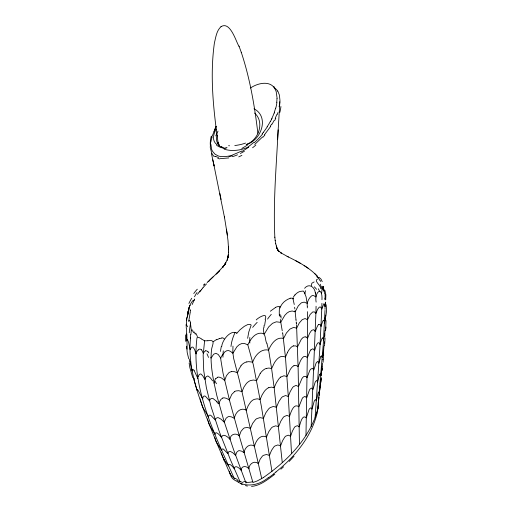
<?xml version="1.0" encoding="UTF-8"?>
<svg xmlns="http://www.w3.org/2000/svg" width="512" height="512" viewBox="0 0 512 512"><rect width="100%" height="100%" fill="white"/><g stroke="black" fill="none" stroke-linecap="round" stroke-linejoin="round"><path stroke-width="0.77" d="M263.565 477.421C285.248 462.259 305.402 442.624 315.11 417.51L319.936 347.027L321.773 309.12L323.859 303.699L324.544 304.16L325.037 306.509L325.043 305.491M325.043 306.24L325.037 307.142M318.035 277.478L320.16 280.8M325.037 307.75L325.018 309.414M325.517 315.13L325.421 320.448M320.262 383.974L320.256 382.842M228.486 246.298L228.557 252.429L228.57 252.083L227.885 257.875L228.416 254.682L227.2 260.192L228.051 257.139L227.955 257.504M325.005 310.419L323.283 344.096L318.458 401.242L317.747 408.922L315.11 417.51M325.158 298.496L325.062 294.054M305.984 435.45L307.405 352.416L307.43 311.674M321.92 303.36L321.773 309.12L320.627 307.046L319.27 307.13L317.581 309.382L315.891 313.472L311.174 426.438M316.077 306.266L315.891 313.472L314.451 311.923L312.723 311.942L310.138 314.464L307.514 319.738L305.133 318.547L302.246 319.629L299.277 323.008L296.672 328.122L298.138 368.429L299.45 444.512M325.459 302.47L325.466 302.093L325.402 302.765M325.408 304.371L325.44 302.342M325.088 337.939L324.55 345.722M186.234 325.786L186.867 317.83L188.602 312.557M263.968 327.571L264.115 325.331M196.826 338.842C196.538 335.814 200.282 338.042 201.434 338.944M323.219 355.328L323.36 350.368A4.288 0.602 -83.7 0 0 323.334 350.176M323.699 354.822L323.078 362.336M196.794 339.469C191.155 388.87 215.162 435.078 234.413 478.912M325.011 330.394L324.646 336.672L324.704 336.301L324.723 334.707L323.552 340.269L323.104 338.048L322.368 338.016M280.115 307.974C281.267 303.507 285.747 299.776 290.163 298.336M320.186 385.978L320.109 387.194L320.422 385.414L319.194 393.242L318.906 391.846L318.304 392.614M277.568 139.725L279.962 100.346L279.386 95.034L277.792 91.091M278.157 129.869C276.422 165.683 273.082 201.562 274.854 237.427M319.654 374.515L320.416 373.811L320.768 375.507L322.048 368.48L322.003 369.222L321.792 370.72L321.882 366.227M325.478 320.352L325.523 318.138L324.582 323.098L324.166 320.851L323.45 320.326M186.81 333.978L187.136 347.302M190.605 337.952C187.674 363.469 195.738 388.474 204.518 412.058M325.702 299.834L325.875 294.835L324.954 290.515M187.366 326.758L187.437 325.875M193.939 378.125L193.926 378.458M324 345.811L323.846 347.763M323.808 348.262L323.36 353.651M187.475 317.242C188.032 311.424 188.858 305.069 192.928 300.557M324.454 343.13L324.557 341.856M325.382 302.982L325.35 303.373M190.874 334.624L191.296 330.49L190.733 325.325M322.816 359.872L322.861 359.379M325.318 303.68L325.274 304.192M322.502 363.27L322.317 365.261M322.272 365.766L321.792 370.72M325.235 304.582L325.12 305.715M247.635 338.323L248.794 331.955L251.181 325.069L250.336 324.454L247.846 324.512L244.288 326.349L240.006 329.779L236.653 333.466M321.485 373.888L321.28 375.885M185.587 334.88L185.67 341.331M320.986 378.803L320.678 381.76M320.627 382.266L320.051 387.738M319.77 390.355L319.994 388.282M319.507 392.781L319.213 395.494M319.021 397.21L318.701 400.109M321.754 292.518C321.645 288.499 323.443 286.054 324.275 292.058M325.594 330.214L325.965 327.046M323.309 354.253L323.526 351.552L322.24 357.805L321.766 355.731L320.909 356.435M232.986 346.112L232.806 352.256L233.645 358.387L239.494 380.851L261.715 478.56L257.069 481.011L252.947 482.502L240.064 438.682L230.035 402.413L223.014 373.088L220.864 359.942L220.736 358.106L221.542 356.269L224.998 351.712L226.88 350.694L228.755 350.611L230.586 351.418L232.87 353.299L236.941 346.733L239.27 344.672L241.818 343.514L244.525 343.514L247.814 344.819L253.414 365.069L261.376 406.387L271.962 471.405M325.6 330.17L326.016 320.589M188.723 321.338L190.112 312.986M318.01 408.653L318.266 406.33A57.171 37.011 -12.5 0 0 318.317 405.184L318.202 402.464M320.934 382.33L321.587 377.613M325.862 316.275L326.56 310.829L326.163 304.717M210.515 142.131L210.259 147.462L211.501 152.301A26.349 15.162 -19.9 0 0 214.182 156.55M186.867 317.83L186.49 320.07M190.176 312.595L190.438 309.805L190.035 310.118M201.683 339.098L204.602 340.826L203.155 355.168L203.731 370.643L206.381 387.757L211.136 406.842L219.341 431.744L230.47 459.872L240 481.536L243.123 482.515M202.726 397.837L203.437 396.288L204.608 395.974A2.298 0.979 43.4 0 1 205.664 396.474L209.466 400.819L210.438 399.021L211.93 398.342A2.291 1.286 28.2 0 1 213.05 398.554L217.171 401.754M317.747 408.922L318.547 402.925A44.621 25.606 -16.6 0 0 318.522 401.741M318.438 277.754L318.08 277.318L318.618 277.773M245.99 483.053L233.594 449.722L223.987 421.037L216.877 395.763L214.093 383.213L214.438 381.862M221.734 346.483C222.08 340.429 230.522 329.395 236.851 333.024M265.107 319.392C268.486 311.661 258.298 317.517 256.224 319.93M317.165 412.998C311.354 437.011 294.829 456.781 275.923 471.974M208.64 416.211L209.158 415.245L210.15 415.11A2.195 0.762 41 0 1 211.046 415.552L215.219 419.936L216.058 418.291L217.581 417.619A2.176 1.094 24.1 0 1 218.4 417.734L221.05 419.174L224.39 422.336A37.043 22.246 -7.2 0 1 224.736 420.992L226.138 418.182L228.109 416.73A2.541 1.53 -5.9 0 1 229.293 416.512L231.635 416.934L234.368 418.432C235.098 412.934 240.39 406.746 246.33 410.189L248.224 405.613L250.694 401.978A6.522 3.565 -47.9 0 1 254.246 399.373L257.216 398.816L260.141 399.418L262.138 394.848L264.358 391.341A8.333 4.192 -55.8 0 1 268.826 387.635M275.789 108.166L276.486 105.146A62.714 41.658 -19.9 0 0 276.896 102.24M212.269 135.974L216.115 126.387M211.667 137.254L211.885 136.544M217.267 135.168C215.942 138.515 216.115 142.982 219.462 145.107M227.315 259.808L227.597 259.034L224.595 264.826L225.933 262.72L224.864 264.41L225.485 263.552L222.739 267.226L223.558 266.234L216.141 274.054L219.827 270.451L207.117 282.637M198.355 376.224L199.322 374.413L200.557 373.946A1.843 1.05 49.6 0 1 201.254 374.24L202.835 375.93L204.877 379.482L205.952 376.998L207.45 376.032A1.85 1.248 38 0 1 208.243 376.173L210.214 377.702L212.602 380.851M274.266 113.05L274.554 112.23M323.232 286.81L323.162 287.789M196.23 353.491L196.064 353.978L194.541 349.318L192.915 347.066L191.424 347.27L190.112 349.715L188.659 342.47L187.45 339.603L186.95 339.802L186.662 340.915L186.624 328.563M276.774 114.707L275.2 118.31M192.166 304.557L194.618 299.072L194.349 299.686M193.798 300.762L194.15 300.013M194.496 296.755L196.397 293.37M247.814 344.819C250.368 339.68 254.509 332.973 261.094 333.171C266.541 332.787 264.634 340.32 266.944 343.61M214.81 129.376L216.262 126.502M271.642 119.206L272.006 118.458M287.456 352.57L285.453 357.107L288.243 395.763L291.526 453.581M274.106 120.512L272.058 124.218M216.198 129.126C213.37 133.786 211.546 141.248 217.171 144.71M201.6 289.549L202.445 288.326M293.427 296.979L294.925 294.886M270.72 126.362L264.416 134.835M197.478 294.368L200.48 290.278M260.198 373.587L256.608 380.614L253.491 380.026L250.598 380.525A7.283 4.192 -47.2 0 0 246.394 383.507L243.994 386.957L241.997 391.648L238.784 390.694L235.949 390.957A4.237 2.669 -31 0 0 234.682 391.514M188.832 320.89C190.502 319.354 190.33 323.603 190.63 324.512M196.691 292.922L196.986 292.525M215.866 378.688L217.715 377.21M222.739 267.226L225.158 263.994M304.595 288.301C309.043 282.81 314.803 287.091 315.309 292.934M241.011 365.882L239.117 368.851L237.523 372.787L234.406 371.674L231.469 371.59M263.328 132.339L262.131 133.83M203.59 285.293L204.173 284.582M202.669 288.045L203.002 287.648M203.93 284.864L204.883 283.75M203.11 287.514L206.566 283.827M310.893 349.888L312.915 348.704L314.656 350.541L315.629 347.418A9.12 1.894 -76.2 0 1 317.837 342.938L319.085 342.682L320.083 344.678L320.506 343.002A9.491 1.286 -78.6 0 1 322.374 337.952M294.022 456.275L289.126 461.472M262.554 136.954L254.714 144.48M198.17 349.978L198.989 349.344A2.899 2.202 65.1 0 1 201.382 349.741L201.478 349.875M209.126 280.627L211.008 278.835M211.29 278.579L213.03 276.922M270.323 311.238L275.603 307.411M280.864 469.222L283.584 466.79M253.856 142.381L248.16 146.957M316.666 276.73L318.099 277.376M274.822 474.266C267.814 479.398 260.55 485.645 251.526 486.4M318.694 324.474L320.019 324.358L321.101 326.528A10.957 1.478 -79.3 0 1 323.475 320.173M280.717 377.082L284.038 375.738L286.976 376.589L290.234 369.536A8.595 3.462 -65.6 0 1 293.946 365.715M221.024 26.669C216.506 30.682 215.821 37.338 214.426 42.822C209.664 76.454 213.542 110.63 218.285 144.045M268.109 477.792C259.731 484.71 247.93 487.61 238.067 482.163M234.682 391.514L231.782 394.381L229.747 398.925A38.227 24.23 -31.8 0 0 229.421 400.058L226.605 398.374L224.186 397.818A2.784 1.824 -2 0 0 222.784 398.035M220.992 26.688C230.656 20.486 236.563 43.539 239.13 46.438M250.477 88.013C257.69 83.002 271.04 79.789 275.488 89.894A37.53 24.557 -23.4 0 1 276.224 91.834L277.114 98.413M216.723 339.814L219.622 338.445M241.702 151.04L231.648 155.373M246.803 144.307C258.637 139.808 264.941 122.048 254.56 113.043M246.163 144.544C261.133 140.781 269.792 116.845 253.971 108.755M293.946 365.722L296.051 365.408L298.093 366.509L300.531 360.646A8.787 2.995 -69.6 0 1 304.096 356.474L305.638 356.39L306.957 357.325A34.381 11.667 -69.1 0 1 307.341 357.798L309.92 351.366A8.224 2.272 -73.3 0 1 310.893 349.882M268.826 387.642L271.456 387.123L274.163 387.744L282.278 462.637M208 281.562L209.056 281.158M222.79 398.042L220.883 399.424L219.533 401.85A33.03 21.491 -4.3 0 0 218.97 403.802M205.504 350.893L205.382 350.931A3.789 3.098 63.5 0 0 204.883 351.194L203.232 353.229L201.901 350.381A3.77 2.867 68.9 0 0 201.485 349.856M242.317 484.326L241.485 484.288L240.755 483.187M266.355 368.435L268.941 368.038L271.61 368.602L274.163 387.744L276.358 382.758L279.091 378.63A8.198 3.757 -61.2 0 1 280.717 377.075M293.562 345.952L295.654 345.888L297.517 346.893L301.274 339.315L303.2 337.382L305.062 336.794A19.731 6.938 -69.8 0 1 305.958 337.018M246.746 361.99L247.859 361.76A13.152 8.006 -44 0 1 248.723 361.658L252.704 362.138C254.861 355.59 260.96 348.307 268.621 350.15L271.61 368.602L274.362 362.842A12.864 6.163 -61.6 0 1 274.982 361.856A10.458 4.96 -61.3 0 1 281.12 356.525L283.392 356.39L285.453 357.107L282.733 333.261M314.144 281.939L311.859 283.2L311.29 285.798M228.838 157.92L222.675 158.451A17.19 9.152 -17.1 0 1 220.32 158.278M221.862 337.882L222.01 337.869A2.406 2.342 73.3 0 1 224.243 338.963M204.602 340.826L207.789 340.749M207.936 340.749C216.998 339.059 211.341 346.061 211.424 350.957C210.298 361.766 212.077 372.621 214.093 383.213M317.504 279.078C313.421 280.826 320.845 285.088 320.742 288.634M225.632 147.424L227.04 147.616M245.421 485.619L247.418 486.093M240 481.536L236.941 480.301M305.958 337.011L306.829 337.587A33.248 11.686 -69.6 0 1 307.533 338.342L309.606 333.28L311.571 330.419L313.606 329.664L315.386 331.597L315.846 330.157A10.739 2.291 -76.8 0 1 318.707 324.371M287.085 256.314C298.016 261.786 309.357 267.418 317.677 276.627L314.662 273.53M288.41 257.005L280.518 252.627L281.53 253.28L278.323 250.694L279.2 251.59L277.696 249.754L278.374 250.79L276.826 248M300.742 263.494L295.686 260.678M189.197 358.97L192.122 371.059L192.512 369.67L193.363 369.683A2.541 0.762 62.4 0 1 194.067 370.349M215.43 156.589L214.829 156.186M308.333 268.358L304.134 265.555M319.194 277.44L321.082 279.213L322.214 281.658M324.838 317.984L325.024 318.221A5.126 0.819 -86.3 0 1 325.178 318.733M192.896 330.381L192.819 330.31A2.355 1.446 -84.7 0 0 191.264 330.4M208.051 351.802L208.864 352.89M320.243 280.909L320.582 281.376M194.067 370.394L197.85 378.445M323.245 286.829L324.109 291.04L322.944 286.246M193.984 331.782L195.334 334.221M220.736 358.106L218.227 354.502L215.949 353.312L213.683 354.189L211.066 358.118L210.867 357.523M278.374 250.79L276.986 248.282L277.261 248.87M208.531 417.267C206.067 411.648 202.464 408.326 201.658 403.917M201.882 397.312L198.253 390.624A2.746 0.333 60 0 0 197.664 389.85L197.139 389.466L197.101 390.285L194.502 381.715M321.965 299.757C322.637 284.992 314.17 292.326 316.134 302.093M324.371 333.914L324.416 334.016A4.864 0.672 -84.4 0 1 324.525 334.515L324.602 336.019M205.715 415.264L216.256 441.811L230.31 474.451L229.28 471.194M205.517 414.739L204.717 412.602M276.205 245.997L277.37 249.178L275.693 243.59M241.248 52.25C249.984 78.47 254.618 105.862 257.875 133.242M239.002 46.093L241.389 52.64M208.397 421.914C209.184 426.003 212.371 429.171 214.995 434.458C215.398 429.734 220.39 435.917 221.446 437.421C222.765 432.512 228.275 437.229 230.003 439.418C230.01 434.374 235.942 432.307 239.283 435.949L241.03 431.29L243.526 428.422A3.373 1.888 -33.4 0 1 244.64 427.827L247.597 427.482L250.496 428.435L252.589 423.411L255.558 419.552A5.485 2.88 -48.1 0 1 256.813 418.63L259.968 417.626L263.411 418.317L265.824 412.819L268.55 409.011A6.861 3.328 -55.8 0 1 270.221 407.597L273.274 406.49L276.454 407.213L278.848 401.606L281.402 397.824A6.918 3.066 -60.9 0 1 282.528 396.755L285.594 395.533L288.288 396.486L290.176 391.654L292.448 387.757A6.803 2.662 -65.3 0 1 293.427 386.656L296.019 385.382L298.528 386.598L301.907 378.656A6.784 2.246 -69.4 0 1 302.733 377.542C303.75 375.859 306.227 375.885 307.046 377.734L309.683 370.669A6.944 1.85 -73 0 1 310.573 369.274L312.416 368.288L313.818 369.965L315.968 363.411A7.2 1.446 -76.1 0 1 316.486 362.419L317.856 361.402L318.899 363.277L320.416 357.651A7.488 0.979 -78.5 0 1 320.909 356.454M292.819 298.067L294.253 304.506M215.008 438.234C216.051 443.078 218.477 444.794 221.69 450.643L221.894 449.139L222.957 448.941A1.658 0.486 38.4 0 1 223.571 449.261L227.872 453.651L228.55 451.917L229.837 451.386A1.658 0.717 22.4 0 1 230.56 451.514L232.966 452.896L235.622 455.392L236.666 452.307L238.47 450.79A1.792 0.973 -5.2 0 1 239.328 450.63L241.696 451.181L244.122 452.73C244.467 447.763 249.702 442.707 254.509 446.266C255.654 441.126 260.384 433.779 266.502 437.043L268.73 431.763L271.258 428.122A5.894 2.771 -55.6 0 1 272.41 427.072L275.635 425.824L278.579 426.65L280.787 421.21L283.142 417.549A5.901 2.534 -60.6 0 1 284.179 416.525L287.002 415.418L289.485 416.442C290.746 412.858 293.562 402.618 298.886 406.79L302.253 398.445A5.76 1.837 -69.3 0 1 303.008 397.44L304.934 396.403L306.701 397.811L309.344 390.208A5.914 1.51 -73 0 1 309.958 389.158L311.654 388.038L312.922 389.568L315.098 382.374A6.189 1.178 -76.1 0 1 315.571 381.421L316.685 380.448L317.626 382.074L319.2 375.725A6.502 0.787 -78.4 0 1 319.654 374.534M192.787 377.683L189.862 367.654L189.12 363.034M207.987 420.646L208.186 421.267M221.677 453.933L224.07 460.218L223.712 459.078L228.454 465.978C228.467 461.37 233.402 467.482 234.33 468.838C234.637 463.994 239.93 468.422 241.171 470.426C240.934 465.613 246.63 465.523 248.858 468.813C249.018 464.09 254.285 459.974 258.381 463.629L260.134 459.219L262.323 456.211A4.006 1.971 -47.7 0 1 263.379 455.366L266.47 454.49L269.446 455.45L271.494 450.426L273.818 446.989A5.037 2.298 -55.4 0 1 274.88 446.022L277.862 444.941L280.582 445.882L282.605 440.634L284.768 437.12A5.011 2.093 -60.4 0 1 285.722 436.154L288.32 435.162L290.592 436.256L292.454 430.97L294.368 427.488A4.89 1.798 -64.9 0 1 295.194 426.547L297.363 425.67L299.2 426.886C300.179 424.224 302.086 413.613 306.33 417.843L308.947 409.741A5.024 1.229 -73.1 0 1 309.498 408.768L310.861 407.795L312 409.165L314.163 401.35A5.299 0.947 -76.2 0 1 314.586 400.435L315.571 399.539L316.301 400.89L318.003 393.466A5.574 0.608 -78.7 0 1 318.304 392.595M214.682 437.171L214.835 437.69M201.446 403.232L201.069 401.965M267.008 343.814L268.621 350.15C270.906 344.262 276.237 336.403 283.571 338.464L286.438 332.966L289.933 329.094L293.536 327.45L296.672 328.122L296.474 325.178M207.501 418.963L207.648 419.494M188.678 358.592L187.226 352.653L186.611 346.157M200.755 400.819L200.902 401.376M190.08 361.51L190.221 362.054M221.376 452.781L221.459 453.133M194.323 380.973L194.176 380.307M186.842 347.706L187.142 349.082M212.8 159.846L214.131 166.01L211.398 153.382M213.76 164.307L224.582 217.83M282.24 330.778L280.294 319.424M219.834 193.28L221.062 199.456M282.618 332.64L282.694 333.05M200.32 398.899L200.403 399.328M315.488 293.792C316.941 301.05 314.675 293.306 311.302 296.102C308.557 298.65 306.637 302.611 307.27 306.381M224.397 216.826L227.347 235.014M275.168 240.326L275.731 243.878M226.49 229.235L228 240.589L228.602 249.907L228.595 249.555M324.352 292.595L324.486 293.626M321.587 292.845L321.651 293.357M264.307 333.299L264.384 333.92L268.71 326.893L272.525 323.309L276.346 321.805L280.653 322.381L284.787 315.366L287.034 313.024L289.306 311.578L292.198 310.995L295.162 311.834L295.955 319.354M294.624 307.258L294.835 308.966M295.04 310.714L295.162 311.834L298.227 305.99L301.357 302.835L304.205 302.106L307.072 303.379L306.112 296.966L304.493 292.685L303.309 291.034L300.077 291.437A32.07 16.89 79 0 0 294.963 294.989M274.835 237.12L275.213 240.621M295.974 319.546L296.09 320.704M296.205 321.907L296.275 322.739M296.294 322.95L296.333 323.392M296.352 323.622L296.403 324.262M324.864 298.131L324.941 299.763M280.077 316.8L279.987 314.278M307.283 306.643L307.334 307.898M186.208 324.179L186.272 328.154M210.912 144.422L211.533 149.05A31.885 18.778 -21.9 0 0 212.71 151.526L215.04 154.221L218.406 156A14.746 8.614 -19.7 0 0 221.005 156.525L225.126 156.55A21.491 12.557 -19.7 0 0 228.429 156.134A20.461 12.064 -19.8 0 0 231.654 155.405M325.037 304.25L325.037 305.043M189.242 332.813A27.686 7.821 -81.7 0 1 190.65 322.963M187.93 312.365A22.515 12.518 -78.5 0 1 189.133 309.184M188.902 303.469A40.627 12.557 -82.8 0 1 191.763 298.246M193.773 293.53A41.99 16.589 -78.3 0 1 197.306 289.21M249.85 343.072A23.347 11.021 -78.3 0 1 249.83 337.491M252.666 327.379A42.867 27.181 -66.3 0 1 257.171 322.374M267.558 319.091A44.538 24.678 -73 0 1 271.277 314.381M264.698 325.094A16.23 5.325 -79.5 0 1 265.619 319.718M263.949 333.734A22.778 10.477 -78 0 1 263.45 327.91M230.97 346.483A28.794 19.36 -67.5 0 1 235.117 332.531M222.963 357.171A43.482 27.757 -69.4 0 1 223.283 350.861M220.531 351.405A33.702 26.56 -59.1 0 1 221.331 346.464M213.299 341.76A25.235 22.848 11.8 0 1 216.538 339.552M219.706 338.624A9.702 9.146 23.1 0 1 221.894 338.054M206.97 353.798A16.845 7.763 64.2 0 1 208.486 357.44M205.485 350.835A2.912 2.317 61.4 0 1 208 351.853M195.706 333.126A24.602 10.31 76.9 0 1 197.434 336.646M195.891 353.338A16.934 13.696 23.5 0 1 198.208 350.003M192.666 331.142A9.504 4.646 81.9 0 1 193.536 332.621M190.368 338.093A33.421 6.406 -84.5 0 1 190.643 334.643M320.205 284.211A37.421 12.435 -84.2 0 1 321.786 289.005M318.31 288.787A61.773 12.41 77.7 0 1 319.821 291.648M234.81 478.515A15.2 11.968 -2.4 0 1 230.534 474.368M237.453 479.469A23.84 20.051 -19.4 0 1 234.918 478.278M202.842 397.907A33.933 14.368 35.6 0 0 202.752 398.861A35.27 4.269 60.9 0 0 201.997 397.427M197.414 378.291A38.118 22.49 21.5 0 1 198.189 376.154M208.454 417.216A29.28 10.157 37.5 0 1 208.589 416.173M199.782 291.968A12.691 1.427 -60.8 0 1 201.638 289.619M194.15 380.262A4.243 0.672 74 0 1 193.907 378.4M216.653 401.805A29.574 13.382 31.8 0 1 218.406 403.795M260.134 373.536A9.76 5.197 -56 0 1 266.381 368.352M304.896 293.818A17.024 5.568 83.3 0 1 305.517 290.694M293.133 299.002A26.387 10.688 -86.8 0 1 293.696 297.894M290.144 298.176A22.106 14.285 81.9 0 1 292.819 298.355M281.101 318.157A22.88 6.79 -85.5 0 1 280.947 315.763M279.347 315.629A12.998 2.643 -87.5 0 1 279.507 307.264M275.584 307.366A13.478 10.144 78.8 0 1 280.198 306.592M240.864 365.786A8.218 5.344 -46.1 0 1 246.765 361.888M322.003 286.502A23.782 11.853 -74.5 0 1 323.437 290.701M314.323 286.829A62.643 19.712 79.8 0 1 316.57 289.338M315.488 292.742A22.566 11.974 -72.7 0 1 315.674 293.6M214.97 381.146A39.642 17.338 44.1 0 1 216.474 383.725M217.728 377.229A2.579 1.888 8.4 0 1 219.059 377.101L221.619 378.054L224.678 380.474L226.438 375.693L228.787 372.8A4.48 3.11 -25.4 0 1 231.469 371.648M214.445 381.862A19.117 14.323 8.5 0 1 215.603 378.592M287.392 352.512A10.778 4.544 -66.2 0 1 293.606 345.786M252.819 481.696A15.328 10.336 -19.4 0 1 246.31 482.342M246.387 481.805A23.968 18.842 -27.1 0 1 243.622 481.434M263.558 477.414A47.642 29.19 -19.6 0 1 261.709 478.554M217.894 143.578A20.787 7.718 -7.4 0 1 218.182 142.778M232.256 155.846A23.322 12.653 -17.6 0 1 228.909 156.653M237.51 154.797A28.019 18.618 -19.1 0 1 232.416 156.659M241.888 155.347A34.899 22.067 -19.8 0 1 238.739 156.883M244.416 151.258A42.31 20.621 -21.6 0 1 240.314 153.466M247.987 144.653A52.954 32.55 -18.2 0 1 241.773 148.454M255.846 145.075A63.162 42.157 -17 0 1 252.589 147.763M264.851 135.021A86.24 64.019 -6.9 0 1 263.008 137.165M271.642 124.096A93.44 67.571 -4.4 0 1 270.278 126.221M275.782 118.253A93.229 52.544 -28.6 0 1 274.714 120.474M277.92 112.55A92.07 61.005 -13.7 0 1 277.133 114.733M280.928 106.496A82.624 53.126 -18.4 0 1 279.84 112.403M279.834 101.76A70.963 44.467 -20.3 0 1 279.104 106.733M274.086 87.77A23.603 14.618 -26.6 0 1 277.715 91.136M273.83 86.726A19.68 11.43 -20.2 0 1 274.746 87.296M214.022 131.488A94.534 47.526 -32.6 0 1 215.021 129.338M215.744 135.917A86.003 45.894 -30 0 1 218.029 131.104M210.854 142.042A68.998 38.208 -27.9 0 1 212.083 137.178M218.579 157.485A18.669 11.277 -22.5 0 1 215.706 156.371M219.84 158.899A17.082 10.458 -24.4 0 1 217.773 158.336M210.272 144.621A62.662 36.448 -25.4 0 1 211.29 136.134M276.966 98.438A69.824 45.926 -22 0 1 276.717 102.272M275.584 108.179A99.123 65.574 -20.5 0 1 274.317 112.237M274.112 113.043A84.499 56.768 -18.5 0 1 271.821 118.445M271.597 119.2A102.15 68.787 -18.1 0 1 270.438 121.44M270.336 121.427A89.632 60.819 -17.4 0 1 267.13 126.79M267.277 126.822A95.942 65.178 -17.2 0 1 263.315 132.339M262.618 133.984A75.002 51.334 -16.8 0 1 254.342 142.637M248.557 147.238A46.982 30.509 -19 0 1 242.029 151.405M226.163 148.512A21.568 10.995 -17.1 0 1 218.81 145.414M245.555 143.078A21.722 9.933 -11.9 0 1 234.797 145.53M229.53 145.754A21.722 9.933 -11.9 0 1 228.608 145.722M224.736 148.352A25.024 12.851 -17.1 0 1 216.448 145.069M248.058 147.13A24.96 16.717 -14.6 0 1 224.16 149.158M231.149 476.422A20.992 15.494 -5.8 0 1 230.362 473.318M231.187 476.41A14.131 10.47 -9.9 0 0 232.563 478.528A20.947 15.533 -10.9 0 0 238.253 481.907M317.926 408.659A101.011 64.749 -13.9 0 1 317.05 412.998M275.987 472.006A122.266 79.078 -14.1 0 1 273.299 474.118M273.382 474.17A96.774 63.968 -13.5 0 1 268.256 477.901M218.97 145.082A19.872 7.373 -7.4 0 1 218.701 143.603M218.726 145.146A20.275 7.514 -7.4 0 1 218.31 142.886M222.208 147.046A18.944 7.027 -7.4 0 1 221.318 146.502M188.211 311.533L187.827 313.786L188.48 310.061L188.211 311.533M189.165 307.59L188.8 308.71L189.933 305.28L189.165 307.59"/></g></svg>
